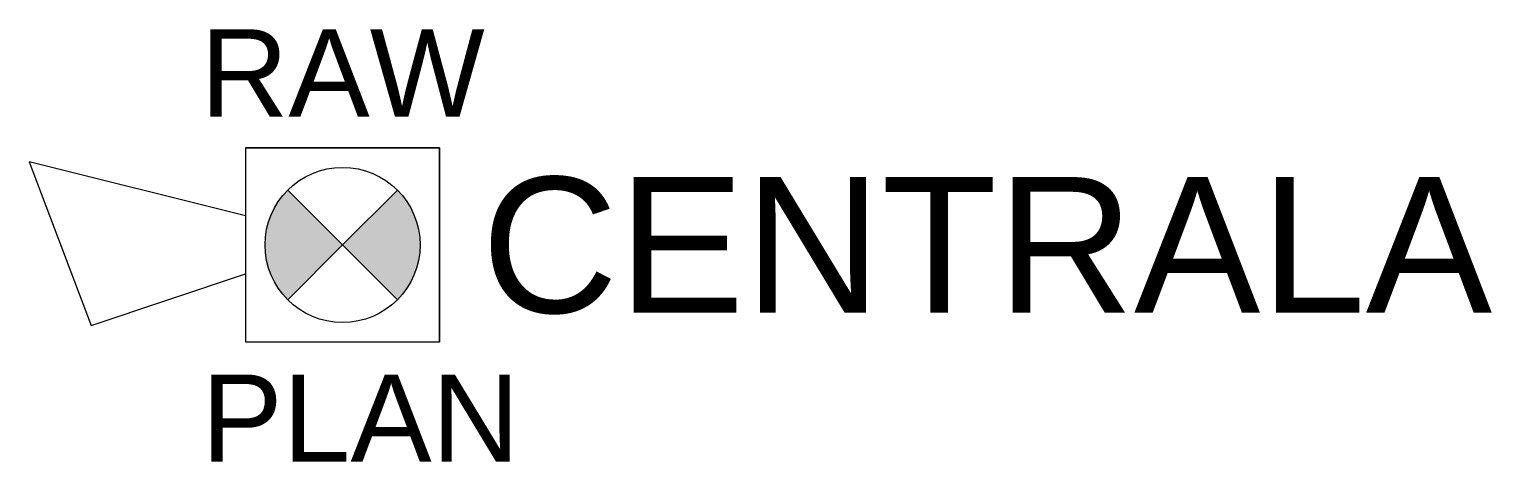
# Model space of a CAD drawing. Header units: millimetres. Extents: x -647 to 2372, y -447 to 445.
import ezdxf
from ezdxf.enums import TextEntityAlignment as Align

# ---------------------------------------------------------------- set-up
doc = ezdxf.new("R2010")
doc.units = ezdxf.units.MM
doc.header["$LTSCALE"] = 0.25
doc.styles.add('opis_czujki', font='arial.ttf')
doc.styles.add('opis_czujki_2', font='arial.ttf')

msp = doc.modelspace()

# ---------------------------------------------------------------- hatches: boundary and pattern name
h = msp.add_hatch(color=256)
h.paths.add_polyline_path([(0, 0), (-113.1, 113.1, 0.414214), (-113.1, -113.1)])
h.paths.add_polyline_path([(160, 0, 0.198912), (113.1, 113.1), (0, 0), (113.1, -113.1, 0.198912)])

# ---------------------------------------------------------------- linework, layer by layer
for p, q in [((-200, 200), (-200, -200)), ((-200, 200), (200, 200)), ((200, 200), (200, -200)), ((0, 0), (-113.1, 113.1)), ((0, 0), (113.1, 113.1)), ((-200, 59.8), (-200, -59.8)), ((0, 0), (-113.1, -113.1)), ((0, 0), (113.1, -113.1)), ((-200, -200), (200, -200))]:
    msp.add_line(p, q)
at = {"linetype": 'Continuous'}
for p, q in [((-200, 59.8), (-646.7, 171.5)), ((-646.7, 171.5), (-518.7, -166)), ((-518.7, -166), (-200, -59.8))]:
    msp.add_line(p, q, dxfattribs=at)
msp.add_lwpolyline([(-200, -200), (200, -200), (200, 200), (-200, 200)], close=True)
msp.add_circle((0, 0), 160)

# ---------------------------------------------------------------- texts
at = {"style": 'opis_czujki_2', "flags": 9}
msp.add_attdef('RAW', text='XX', height=180, dxfattribs=at).set_placement((0, 354.9), align=Align.MIDDLE_CENTER)
at = {"style": 'opis_czujki', "flags": 8}
msp.add_attdef('CENTRALA', text='xx', height=280, dxfattribs=at).set_placement((286.3, 0), align=Align.MIDDLE_LEFT)
at = {"style": 'opis_czujki_2', "flags": 9}
msp.add_attdef('PLAN', (-291.3, -447.3), 'xx', height=180, dxfattribs=at)

doc.saveas('drawing.dxf')
